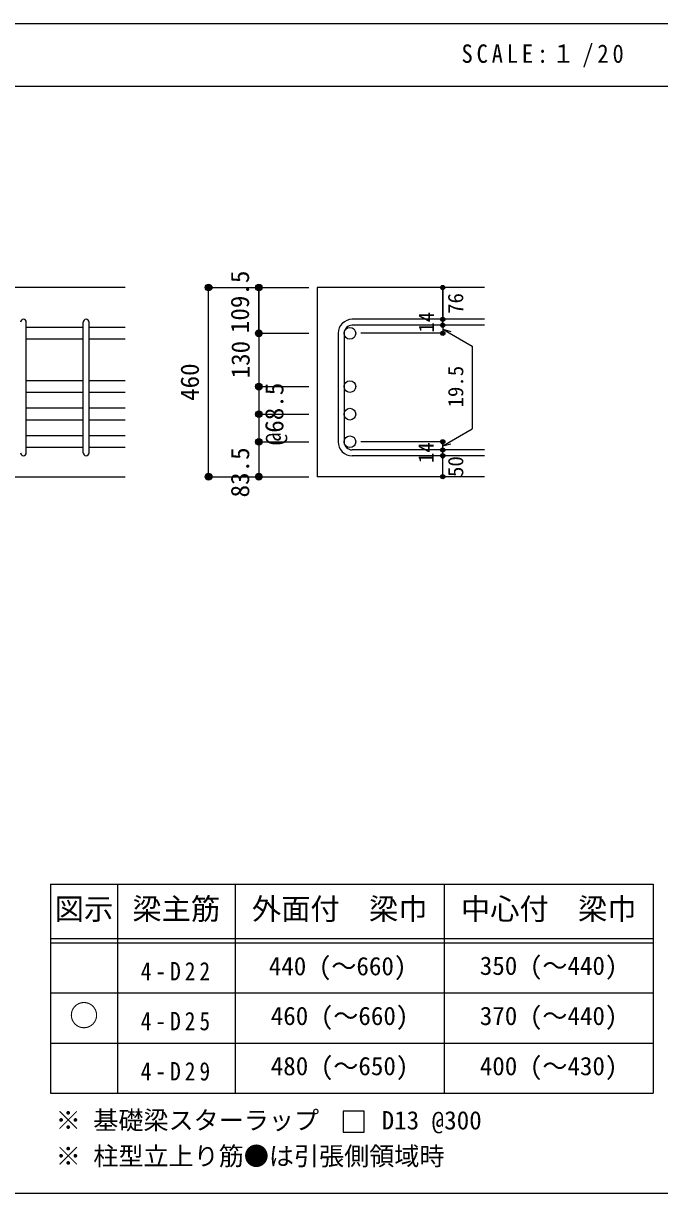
# Model space of a CAD drawing. Units: millimetres at full size, sheet at 1:20; details may follow other scales. Extents: x -3982 to 3969, y -2797 to 2801.
# Drawn here: x 900 to 2422, y 2 to 2801 of the extents above; entities that cross this region are included whole.
import ezdxf
from ezdxf.enums import TextEntityAlignment as Align

# ---------------------------------------------------------------- set-up
doc = ezdxf.new("R2010")
doc.units = ezdxf.units.MM
doc.header["$LTSCALE"] = 20
doc.header["$PDMODE"] = 32
doc.header["$PDSIZE"] = 10
for name, color, linetype in [('6-1_躯体線', 2, 'Continuous'), ('6-5_梁主筋', 7, 'Continuous'), ('6-6_S.T.P.', 7, 'Continuous'), ('6-7_文字', 7, 'Continuous'), ('6-D_寸法', 4, 'Continuous'), ('6-E_枠', 7, 'Continuous'), ('F-0_枠', 6, 'Continuous')]:
    doc.layers.add(name, color=color, linetype=linetype)
doc.styles.add('ＭＳ ゴシック', font='')
doc.styles.get('ＭＳ ゴシック').set_extended_font_data('MS Gothic')

msp = doc.modelspace()

# ---------------------------------------------------------------- linework, layer by layer
at = {"layer": '6-1_躯体線'}
for p, q in [((1143.29, 2169.12), (-6.71, 2169.12)), ((2003.29, 2169.12), (1603.29, 2169.12)), ((1603.29, 2169.12), (1603.29, 1716.62)), ((743.29, 1716.62), (1143.29, 1716.62)), ((2003.29, 1716.62), (1603.29, 1716.62))]:
    msp.add_line(p, q, dxfattribs=at)
at = {"layer": '6-5_梁主筋'}
for p, q in [((1043.29, 2073.51), (907.29, 2073.51)), ((1143.29, 2073.51), (1057.29, 2073.51)), ((1043.29, 2045.51), (907.29, 2045.51)), ((1143.29, 2045.51), (1057.29, 2045.51)), ((1043.29, 1946.12), (907.29, 1946.12)), ((1143.29, 1946.12), (1057.29, 1946.12)), ((1043.29, 1918.12), (907.29, 1918.12)), ((1143.29, 1918.12), (1057.29, 1918.12)), ((1043.29, 1880.12), (907.29, 1880.12)), ((1143.29, 1880.12), (1057.29, 1880.12)), ((1043.29, 1852.12), (907.29, 1852.12)), ((1143.29, 1852.12), (1057.29, 1852.12)), ((1043.29, 1814.12), (907.29, 1814.12)), ((1143.29, 1814.12), (1057.29, 1814.12)), ((1043.29, 1786.12), (907.29, 1786.12)), ((1143.29, 1786.12), (1057.29, 1786.12))]:
    msp.add_line(p, q, dxfattribs=at)
at = {"layer": '6-5_梁主筋', "color": 3}
for centre in [(1681.29, 2059.51), (1681.29, 1932.12), (1681.29, 1866.12), (1681.29, 1800.12)]:
    msp.add_circle(centre, 14, dxfattribs=at)
at = {"layer": '6-6_S.T.P.'}
for p, q in [((907.29, 1773.62), (907.29, 2086.01)), ((1043.29, 1773.62), (1043.29, 2086.01)), ((1057.29, 1773.62), (1057.29, 2086.01)), ((2003.29, 2093.01), (1686.79, 2093.01)), ((2003.29, 2079.01), (1686.79, 2079.01)), ((1653.29, 2059.51), (1653.29, 1800.12)), ((1667.29, 2059.51), (1667.29, 1800.12)), ((2003.29, 1780.62), (1686.79, 1780.62)), ((2003.29, 1766.62), (1686.79, 1766.62))]:
    msp.add_line(p, q, dxfattribs=at)
for centre, radius, start, end in [((900.29, 2086.01), 7, 0, 180), ((1050.29, 2086.01), 7, 0, 180), ((1686.79, 2059.51), 33.5, 90, 180), ((1686.79, 2059.51), 19.5, 90, 180), ((1686.79, 1800.12), 33.5, 180, 270), ((1686.79, 1800.12), 19.5, 180, 270), ((900.29, 1773.62), 7, 180, 0), ((1050.29, 1773.62), 7, 180, 0)]:
    msp.add_arc(centre, radius, start, end, dxfattribs=at)
at = {"layer": '6-7_文字'}
msp.add_lwpolyline([(1665.15, 149.17), (1715.15, 149.17), (1715.15, 199.17), (1665.15, 199.17)], close=True, dxfattribs=at)
at = {"layer": '6-D_寸法'}
for p, q in [((1343.29, 2169.12), (1463.29, 2169.12)), ((1343.29, 2169.12), (1463.29, 2169.12)), ((1343.29, 2169.12), (1463.29, 2169.12)), ((1343.29, 1716.62), (1343.29, 2169.12)), ((1463.29, 2169.12), (1583.29, 2169.12)), ((1903.29, 2093.01), (1903.29, 2169.12)), ((1903.29, 2169.12), (1903.29, 2093.01)), ((1903.29, 2079.01), (1903.29, 2093.01)), ((1903.29, 2079.01), (1903.29, 2059.51)), ((1463.29, 2059.51), (1583.29, 2059.51)), ((1463.29, 2059.51), (1583.29, 2059.51)), ((1463.29, 2059.51), (1463.29, 1716.62)), ((1903.29, 2059.51), (1707.2, 2059.51)), ((1903.29, 2069.26), (1973.35, 2028.81)), ((1903.29, 2069.26), (1922.61, 2064.09)), ((1973.35, 2028.81), (1973.35, 1830.82)), ((1463.29, 1932.12), (1583.29, 1932.12)), ((1463.29, 1932.12), (1583.29, 1932.12)), ((1463.29, 1932.12), (1583.29, 1932.12)), ((1463.29, 1866.12), (1583.29, 1866.12)), ((1463.29, 1866.12), (1583.29, 1866.12)), ((1463.29, 1866.12), (1583.29, 1866.12)), ((1903.29, 1790.37), (1973.35, 1830.82)), ((1463.29, 1800.12), (1583.29, 1800.12)), ((1463.29, 1800.12), (1583.29, 1800.12)), ((1463.29, 1800.12), (1583.29, 1800.12)), ((1903.29, 1800.12), (1707.2, 1800.12)), ((1903.29, 1780.62), (1903.29, 1800.12)), ((1903.29, 1790.37), (1922.61, 1795.55)), ((1903.29, 1766.62), (1903.29, 1780.62)), ((1903.29, 1716.62), (1903.29, 1766.62)), ((1343.29, 1716.62), (1463.29, 1716.62)), ((1463.29, 1716.62), (1583.29, 1716.62))]:
    msp.add_line(p, q, dxfattribs=at)
msp.add_lwpolyline([(1463.29, 2059.51), (1463.29, 2169.12), (1463.29, 2059.51)], dxfattribs=at)
for centre, radius in [((1343.29, 2169.12), 8), ((1343.29, 2169.12), 7.2), ((1343.29, 2169.12), 6.4), ((1343.29, 2169.12), 5.6), ((1343.29, 2169.12), 4.8), ((1343.29, 2169.12), 4), ((1343.29, 2169.12), 3.2), ((1343.29, 2169.12), 2.4), ((1343.29, 2169.12), 1.6), ((1343.29, 2169.12), 0.8), ((1463.29, 2169.12), 8), ((1463.29, 2169.12), 7.2), ((1463.29, 2169.12), 6.4), ((1463.29, 2169.12), 5.6), ((1463.29, 2169.12), 4.8), ((1463.29, 2169.12), 4), ((1463.29, 2169.12), 3.2), ((1463.29, 2169.12), 2.4), ((1463.29, 2169.12), 1.6), ((1463.29, 2169.12), 0.8), ((1903.29, 2169.12), 4), ((1903.29, 2169.12), 3.6), ((1903.29, 2169.12), 3.2), ((1903.29, 2169.12), 2.8), ((1903.29, 2169.12), 2.4), ((1903.29, 2169.12), 2), ((1903.29, 2169.12), 1.6), ((1903.29, 2169.12), 1.2), ((1903.29, 2169.12), 0.8), ((1903.29, 2169.12), 0.4), ((1903.29, 2093.01), 4), ((1903.29, 2079.01), 4), ((1903.29, 2093.01), 3.6), ((1903.29, 2079.01), 3.6), ((1903.29, 2093.01), 3.2), ((1903.29, 2079.01), 3.2), ((1903.29, 2093.01), 2.8), ((1903.29, 2079.01), 2.8), ((1903.29, 2093.01), 2.4), ((1903.29, 2079.01), 2.4), ((1903.29, 2093.01), 2), ((1903.29, 2079.01), 2), ((1903.29, 2093.01), 1.6), ((1903.29, 2079.01), 1.6), ((1903.29, 2093.01), 1.2), ((1903.29, 2079.01), 1.2), ((1903.29, 2093.01), 0.8), ((1903.29, 2079.01), 0.8), ((1903.29, 2093.01), 0.4), ((1903.29, 2079.01), 0.4), ((1463.29, 2059.51), 8), ((1463.29, 2059.51), 7.2), ((1463.29, 2059.51), 6.4), ((1463.29, 2059.51), 5.6), ((1463.29, 2059.51), 4.8), ((1463.29, 2059.51), 4), ((1463.29, 2059.51), 3.2), ((1463.29, 2059.51), 2.4), ((1463.29, 2059.51), 1.6), ((1463.29, 2059.51), 0.8), ((1903.29, 2059.51), 4), ((1903.29, 2059.51), 3.6), ((1903.29, 2059.51), 3.2), ((1903.29, 2059.51), 2.8), ((1903.29, 2059.51), 2.4), ((1903.29, 2059.51), 2), ((1903.29, 2059.51), 1.6), ((1903.29, 2059.51), 1.2), ((1903.29, 2059.51), 0.8), ((1903.29, 2059.51), 0.4), ((1463.29, 1932.12), 8), ((1463.29, 1932.12), 7.2), ((1463.29, 1932.12), 6.4), ((1463.29, 1932.12), 5.6), ((1463.29, 1932.12), 4.8), ((1463.29, 1932.12), 4), ((1463.29, 1932.12), 3.2), ((1463.29, 1932.12), 2.4), ((1463.29, 1932.12), 1.6), ((1463.29, 1932.12), 0.8), ((1463.29, 1866.12), 8), ((1463.29, 1866.12), 7.2), ((1463.29, 1866.12), 6.4), ((1463.29, 1866.12), 5.6), ((1463.29, 1866.12), 4.8), ((1463.29, 1866.12), 4), ((1463.29, 1866.12), 3.2), ((1463.29, 1866.12), 2.4), ((1463.29, 1866.12), 1.6), ((1463.29, 1866.12), 0.8), ((1463.29, 1800.12), 8), ((1463.29, 1800.12), 7.2), ((1463.29, 1800.12), 6.4), ((1463.29, 1800.12), 5.6), ((1463.29, 1800.12), 4.8), ((1463.29, 1800.12), 4), ((1463.29, 1800.12), 3.2), ((1463.29, 1800.12), 2.4), ((1463.29, 1800.12), 1.6), ((1463.29, 1800.12), 0.8), ((1903.29, 1800.12), 4), ((1903.29, 1800.12), 3.6), ((1903.29, 1800.12), 3.2), ((1903.29, 1800.12), 2.8), ((1903.29, 1800.12), 2.4), ((1903.29, 1800.12), 2), ((1903.29, 1800.12), 1.6), ((1903.29, 1800.12), 1.2), ((1903.29, 1800.12), 0.8), ((1903.29, 1800.12), 0.4), ((1903.29, 1780.62), 4), ((1903.29, 1766.62), 4), ((1903.29, 1780.62), 3.6), ((1903.29, 1766.62), 3.6), ((1903.29, 1780.62), 3.2), ((1903.29, 1766.62), 3.2), ((1903.29, 1780.62), 2.8), ((1903.29, 1766.62), 2.8), ((1903.29, 1780.62), 2.4), ((1903.29, 1766.62), 2.4), ((1903.29, 1780.62), 2), ((1903.29, 1766.62), 2), ((1903.29, 1780.62), 1.6), ((1903.29, 1766.62), 1.6), ((1903.29, 1780.62), 1.2), ((1903.29, 1766.62), 1.2), ((1903.29, 1780.62), 0.8), ((1903.29, 1766.62), 0.8), ((1903.29, 1780.62), 0.4), ((1903.29, 1766.62), 0.4), ((1343.29, 1716.62), 8), ((1343.29, 1716.62), 7.2), ((1343.29, 1716.62), 6.4), ((1343.29, 1716.62), 5.6), ((1343.29, 1716.62), 4.8), ((1343.29, 1716.62), 4), ((1343.29, 1716.62), 3.2), ((1343.29, 1716.62), 2.4), ((1343.29, 1716.62), 1.6), ((1343.29, 1716.62), 0.8), ((1463.29, 1716.62), 8), ((1463.29, 1716.62), 7.2), ((1463.29, 1716.62), 6.4), ((1463.29, 1716.62), 5.6), ((1463.29, 1716.62), 4.8), ((1463.29, 1716.62), 4), ((1463.29, 1716.62), 3.2), ((1463.29, 1716.62), 2.4), ((1463.29, 1716.62), 1.6), ((1463.29, 1716.62), 0.8), ((1903.29, 1716.62), 4), ((1903.29, 1716.62), 3.6), ((1903.29, 1716.62), 3.2), ((1903.29, 1716.62), 2.8), ((1903.29, 1716.62), 2.4), ((1903.29, 1716.62), 2), ((1903.29, 1716.62), 1.6), ((1903.29, 1716.62), 1.2), ((1903.29, 1716.62), 0.8), ((1903.29, 1716.62), 0.4)]:
    msp.add_circle(centre, radius, dxfattribs=at)
at = {"layer": '6-D_寸法', "color": 7}
for p in [(1343.29, 2169.12), (1463.29, 2169.12), (1903.29, 2169.12), (1903.29, 2093.01), (1903.29, 2079.01), (1463.29, 2059.51), (1903.29, 2059.51), (1463.29, 1932.12), (1463.29, 1866.12), (1463.29, 1800.12), (1903.29, 1800.12), (1903.29, 1800.12), (1903.29, 1800.12), (1903.29, 1780.62), (1903.29, 1766.62), (1343.29, 1716.62), (1463.29, 1716.62), (1903.29, 1716.62)]:
    msp.add_point(p, dxfattribs=at)
at = {"layer": '6-E_枠', "color": 3}
for p, q in [((965.14, 741.85), (965.14, 241.85)), ((965.14, 741.85), (2406.83, 741.85)), ((2406.83, 741.85), (2406.83, 241.85)), ((965.14, 241.85), (2406.83, 241.85))]:
    msp.add_line(p, q, dxfattribs=at)
at = {"layer": '6-E_枠'}
for p, q in [((1125.14, 741.85), (1125.14, 241.85)), ((1406.83, 741.85), (1406.83, 241.85)), ((1906.83, 741.85), (1906.83, 241.85)), ((965.14, 611.85), (2406.83, 611.85)), ((965.14, 601.85), (2406.83, 601.85)), ((965.14, 481.85), (2406.83, 481.85)), ((965.14, 361.85), (2406.83, 361.85))]:
    msp.add_line(p, q, dxfattribs=at)
at = {"layer": 'F-0_枠'}
msp.add_line((-3981.92, 2800.77), (3969.4, 2800.77), dxfattribs=at)
at = {"layer": 'F-0_枠', "color": 2}
for p, q in [((-3981.92, 2650.77), (2482.4, 2650.77)), ((2482.4, 1.97), (-3981.92, 1.97))]:
    msp.add_line(p, q, dxfattribs=at)

# ---------------------------------------------------------------- texts
at = {"layer": '6-7_文字', "color": 2, "style": 'ＭＳ ゴシック'}
for s, p in [('図示', (975.14, 641.85)), ('梁主筋', (1160.98, 641.85)), ('外面付\u3000梁巾', (1446.83, 641.85)), ('中心付\u3000梁巾', (1946.83, 641.85)), ('○', (1010.14, 386.85))]:
    msp.add_text(s, height=51.32, dxfattribs=at).set_placement(p, align=Align.BOTTOM_LEFT)
at = {"layer": '6-7_文字', "style": 'ＭＳ ゴシック'}
for s, p in [('440 (～660)', (1487.14, 510.85)), ('350 (～440)', (1991.83, 511.85)), ('460 (～660)', (1491.83, 391.85)), ('370 (～440)', (1991.83, 391.85)), ('480 (～650)', (1491.83, 271.85)), ('400 (～430)', (1991.83, 271.85)), ('※ 基礎梁スターラップ     D13 @300', (977.51, 142.13)), ('※ 柱型立上り筋●は引張側領域時', (977.51, 56.45))]:
    msp.add_text(s, height=43.99, dxfattribs=at).set_placement(p, align=Align.BOTTOM_LEFT)
at = {"layer": '6-7_文字', "color": 2, "insert": (1948.17, 2695.77), "char_height": 43.99, "attachment_point": 7, "style": 'ＭＳ ゴシック'}
msp.add_mtext('\\T1.34;\\W0.9;SCALE:１/20', dxfattribs=at)
at = {"layer": '6-7_文字', "char_height": 43.99, "attachment_point": 7, "style": 'ＭＳ ゴシック'}
for s, insert in [('\\T1.38;\\W0.85;4-D22', (1180.98, 511.85)), ('\\T1.38;\\W0.85;4-D25', (1180.98, 391.85)), ('\\T1.38;\\W0.85;4-D29', (1180.98, 271.85))]:
    msp.add_mtext(s, dxfattribs=dict(at, insert=insert))
at = {"layer": '6-D_寸法', "style": 'ＭＳ ゴシック'}
for s, height, p in [('109.5', 43.99, (1453.17, 2059.91)), ('76', 36.66, (1963.15, 2105.97)), ('14', 36.66, (1893.29, 2061.09)), ('130', 43.99, (1454.68, 1951.65)), ('460', 43.99, (1333.29, 1897.87)), ('19.5', 36.66, (1963.35, 1882.12)), ('@68.5', 43.99, (1535.39, 1791.78)), ('14', 36.66, (1892.63, 1748.95)), ('83.5', 43.99, (1453.55, 1666.95)), ('50', 36.66, (1963.36, 1715.83))]:
    msp.add_text(s, height=height, rotation=90, dxfattribs=at).set_placement(p, align=Align.BOTTOM_LEFT)

doc.saveas('drawing.dxf')
